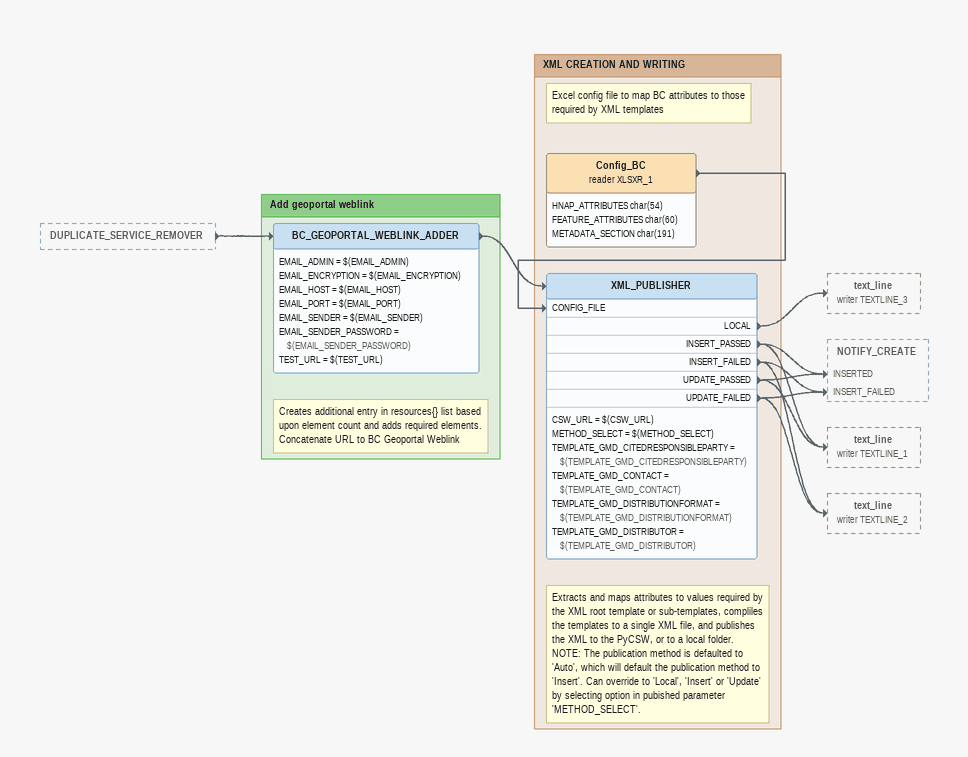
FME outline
DUPLICATE_SERVICE_REMOVER [outside]
    -> BC_GEOPORTAL_WEBLINK_ADDER

Bookmark: Add geoportal weblink
Note: Creates additional entry in resources{} list based upon element count and adds required elements. Concatenate URL to BC Geoportal Weblink
BC_GEOPORTAL_WEBLINK_ADDER
    EMAIL_ADMIN = $(EMAIL_ADMIN)
    EMAIL_ENCRYPTION = $(EMAIL_ENCRYPTION)
    EMAIL_HOST = $(EMAIL_HOST)
    EMAIL_PORT = $(EMAIL_PORT)
    EMAIL_SENDER = $(EMAIL_SENDER)
    EMAIL_SENDER_PASSWORD = $(EMAIL_SENDER_PASSWORD)
    TEST_URL = $(TEST_URL)
    -> XML_PUBLISHER

Bookmark: XML CREATION AND WRITING
Note: Excel config file to map BC attributes to those required by XML templates
Config_BC (reader XLSXR_1)
    attributes: HNAP_ATTRIBUTES char(54), FEATURE_ATTRIBUTES char(60), METADATA_SECTION char(191)
    -> XML_PUBLISHER [CONFIG_FILE]
Note: Extracts and maps attributes to values required by the XML root template or sub-templates, compliles the templates to a single XML file, and publishes the XML to the PyCSW, or to a local folder. / NOTE: The publication method is defaulted to 'Auto', which will default the publication method to 'Insert'. Can override to 'Local', 'Insert' or 'Update' by selecting option in pubished parameter 'METHOD_SELECT'.
XML_PUBLISHER
    CSW_URL = $(CSW_URL)
    METHOD_SELECT = $(METHOD_SELECT)
    TEMPLATE_GMD_CITEDRESPONSIBLEPARTY = $(TEMPLATE_GMD_CITEDRESPONSIBLEPARTY)
    TEMPLATE_GMD_CONTACT = $(TEMPLATE_GMD_CONTACT)
    TEMPLATE_GMD_DISTRIBUTIONFORMAT = $(TEMPLATE_GMD_DISTRIBUTIONFORMAT)
    TEMPLATE_GMD_DISTRIBUTOR = $(TEMPLATE_GMD_DISTRIBUTOR)
    LOCAL -> text_line (writer TEXTLINE_3)
    INSERT_PASSED -> NOTIFY_CREATE [INSERTED]
    INSERT_PASSED -> text_line (writer TEXTLINE_1)
    INSERT_FAILED -> NOTIFY_CREATE [INSERT_FAILED]
    INSERT_FAILED -> text_line (writer TEXTLINE_2)
    UPDATE_PASSED -> NOTIFY_CREATE [INSERTED]
    UPDATE_PASSED -> text_line (writer TEXTLINE_1)
    UPDATE_FAILED -> NOTIFY_CREATE [INSERT_FAILED]
    UPDATE_FAILED -> text_line (writer TEXTLINE_2)
